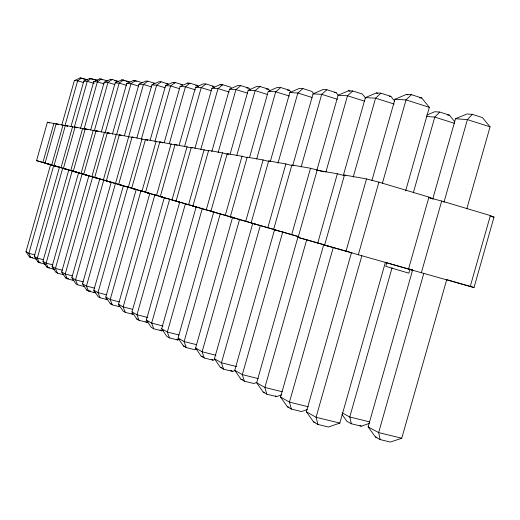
<?xml version="1.0" encoding="UTF-8"?>
<svg xmlns="http://www.w3.org/2000/svg" width="520" height="520" viewBox="0 0 520 520"><rect width="100%" height="100%" fill="white"/><g stroke="black" fill="none" stroke-linecap="round" stroke-linejoin="round"><path stroke-width="0.78" d="M68.829 169.891L36.556 160.648L47.418 122.2L56.206 123.948M42.88 162.487L53.944 123.344M76.862 127.751L65.409 125.346L54.002 165.718L57.889 166.803L45.065 163.118L56.199 123.734L67.698 126.184M35.568 258.589L36.881 259.344L29.504 256.997L26 251.686L50.726 164.203M61.763 125.145L74.347 80.62L80.112 77.942L87.62 79.833L80.112 77.942M51.708 165.048L63.044 124.937M53.82 165.113L28.886 253.325L30.797 257.745M65.072 125.301L77.649 80.802L81.594 78.013M44.07 263.458L45.448 264.251L39.227 262.62L37.869 261.833L34.268 256.386L59.586 166.816M71.032 126.321L83.805 81.146L89.72 78.403L97.442 80.34L89.72 78.403M79.027 172.848L60.983 167.745L72.611 126.607M62.608 168.552L37.297 258.108L39.227 262.62M74.275 127.283L87.263 81.335L91.28 78.475M100.204 178.997L63.395 168.447L75.094 127.043L85.592 129.155M53.008 268.574L54.45 269.406L48.087 267.735L46.657 266.916L42.952 261.32L68.783 169.949M80.483 128.557L93.73 81.692L99.814 78.884L107.751 80.873L106.093 80.782M70.74 170.58L82.674 128.369M72.195 170.95L46.137 263.133L48.087 267.735M83.895 129.552L97.37 81.9L101.452 78.962M109.116 133.432L96.038 130.709L83.701 174.343L87.763 175.481L73.281 171.314L85.293 128.83L97.038 131.235M62.907 274.242L63.921 274.827L57.402 273.124L55.9 272.252L52.084 266.513L78.787 172.049M90.701 129.896L104.169 82.277L110.422 79.391L112.145 79.475L118.599 81.432M81.023 173.563L93.275 130.227M82.375 173.108L55.432 268.411L57.402 273.124M94.302 130.923L107.991 82.485L112.145 79.475M72.82 279.916L73.886 280.534L67.204 278.792L65.63 277.882L61.691 271.973L88.862 175.864M101.237 132.106L115.154 82.882L121.596 79.924L123.409 80.015L130.019 82.023M111.273 182.208L91.871 176.716L104.462 132.184M92.755 176.592L65.221 273.975L67.204 278.792M105.092 132.964L119.184 83.109L123.409 80.015M123.767 185.828L94.698 177.541L107.374 132.691L120.608 135.408M84.396 286.546L77.552 284.772L75.881 283.803L71.825 277.726L99.827 178.678M112.398 134.219L126.737 83.525L133.374 80.49L135.285 80.581L142.058 82.641M103.331 180.05L116.278 134.251M103.818 179.849L75.543 279.844L77.552 284.772M116.63 134.537L130.988 83.759L135.285 80.581M136.649 189.566L106.32 180.915L119.366 134.791L133.263 137.638M93.704 291.876L95.492 292.903L88.472 291.083L86.71 290.062L82.517 283.803L111.176 182.448M124.41 135.662L138.957 84.201L145.808 81.081L147.829 81.178L154.772 83.298L153.406 83.226M115.395 183.683L86.45 286.039L88.472 291.083M115.46 183.573L143.455 84.455L147.829 81.178M149.832 193.394L118.632 184.496L132.054 137.013L147.453 140.205M105.963 298.896L107.224 299.618L100.016 297.758L98.156 296.68L93.821 290.231L123.403 185.627M136.87 138.008L151.886 84.923L158.951 81.712L161.09 81.816L168.214 83.993L166.049 83.883M127.978 186.55L97.981 292.597L100.016 297.758M141.427 138.99L156.644 85.183L161.09 81.816M128.323 187.311L142.051 138.762M164.613 197.678L131.684 188.286L145.516 139.373L159.763 142.194M118.32 305.968L119.652 306.735L112.255 304.831L110.279 303.687L105.794 297.037L136.234 189.41M150.131 140.276L165.575 85.683L172.874 82.381L175.143 82.485L182.455 84.728L180.921 84.65M141.07 190.411L110.208 299.539L112.255 304.831M154.96 141.303L170.619 85.963L175.143 82.485M141.973 191.275L156.13 141.226M178.763 201.799L145.548 192.316L159.816 141.876L174.883 144.852M131.774 313.677L132.841 314.281L125.236 312.332L123.136 311.123L118.489 304.252L149.838 193.414M164.19 142.681L180.089 86.483L187.642 83.083L190.053 83.2L197.561 85.508L198.53 86.801M154.973 194.506L123.175 306.911L125.236 312.332M169.325 143.767L185.445 86.781L190.053 83.2M156.501 195.494L171.113 143.852M195.169 206.557L160.31 196.606L175.039 144.541L191.776 147.894M148.272 321.757L146.855 322.309L139.035 320.307L136.799 319.02L131.983 311.916L164.411 197.288M179.192 145.048L195.514 87.341L203.339 83.837L205.9 83.96L213.623 86.34L214.539 87.555M169.644 199.251L136.968 314.75L139.035 320.307M184.659 146.185L201.214 87.659L205.9 83.96M171.99 199.999L187.083 146.647M213.759 211.939L176.053 201.175L191.275 147.381L208.618 150.82M163.248 330.291L161.785 330.856L153.732 328.803L151.352 327.431L146.341 320.079L179.692 202.215M194.928 148.356L211.939 88.251L220.051 84.637L222.781 84.767L230.731 87.224L231.68 88.478M185.497 203.502L151.658 323.102L153.732 328.803M200.759 149.565L218.017 88.588L222.781 84.767M188.533 204.802L204.145 149.63M232.486 217.373L192.881 206.069L208.631 150.417L222.411 152.828L227.851 154.271M179.803 339.176L177.71 339.976L169.416 337.87L166.875 336.401L161.662 328.789L196.112 207.058M211.79 151.651L229.457 89.226L237.881 85.488L240.799 85.631L248.983 88.166L250.341 89.947M202.417 208.072L167.343 332.014L169.416 337.87M218.082 152.724L235.95 89.583L240.799 85.631M206.245 209.95L222.411 152.828M252.122 223.073L210.906 211.302L227.221 153.673L242.014 156.26L247.254 157.644M196.917 348.907L194.747 349.726L186.192 347.568L183.469 345.995L178.042 338.098L213.779 211.842M230.1 154.167L248.19 90.266L256.945 86.398L260.072 86.548L268.502 89.174L269.919 91.02M220.181 214.143L184.119 341.549L186.192 347.568M236.775 155.526L255.138 90.649L260.072 86.548M225.258 215.475L242.014 156.26M274.508 229.561L230.269 216.931L247.182 157.17L263.107 159.952L268.587 161.395M215.267 359.34L213.005 360.185L204.178 357.962L201.26 356.272L195.592 348.069L232.7 216.989M249.483 157.697L268.255 91.377L277.381 87.38L280.728 87.535L289.425 90.252L290.908 92.163M239.694 219.05L202.118 351.78L204.178 357.962M256.711 158.931L275.717 91.787L280.728 87.535M245.713 221.416L263.107 159.952M298.584 236.542L251.114 222.983L268.678 160.927L285.87 163.937L291.961 165.535M235.534 370.351L232.629 371.416L223.503 369.135L220.363 367.322L214.448 358.781L252.681 223.724M270.368 161.272L289.815 92.573L299.332 88.426L302.939 88.602L311.916 91.416L313.827 93.86M260.319 225.556L221.468 362.772L223.503 369.135M277.979 163.183L297.843 93.015L302.939 88.602M267.781 227.832L285.87 163.937M299.078 236.873L273.624 229.528L291.896 164.996L310.512 168.253L324.012 171.867M256.808 382.421L253.773 383.519L244.335 381.173L240.948 379.216L234.748 370.325L274.553 229.749M292.689 165.711L313.034 93.86L322.978 89.557L326.872 89.745L336.154 92.671L338.156 95.206M282.789 231.751L242.327 374.628L244.335 381.173M301.139 166.953L321.698 94.341L326.872 89.745M291.668 234.767L310.512 168.253M281.781 394.765L276.627 396.604L266.851 394.193L263.185 392.074L256.678 382.785L298.064 236.672M316.875 170.261L338.117 95.251L348.53 90.779L352.742 90.981L362.343 94.023L365.762 98.312M352.04 252.837L298.116 237.412L317.148 170.216L337.363 173.784L344.416 175.624M306.852 239.272L264.882 387.446L266.851 394.193M325.845 172.198L347.497 95.771L352.742 90.981M317.72 243.133L337.363 173.784M307.275 409.539L301.509 411.56L291.382 409.078L287.397 406.77L280.553 397.059L323.635 244.992M343.298 175.584L365.391 97.598L376.311 92.95L380.881 93.177L390.825 96.337L394.674 101.108M409.143 269.146L412.828 270.218L324.61 245.147L344.468 175.032L366.509 178.919L378.904 182.15L428.942 197.093L433.082 198.79L430.047 198.224M333.288 247.416L289.458 402.129L291.382 409.078M353.21 177.093L375.57 98.176L380.881 93.177M345.982 251.381L366.509 178.919M385.457 262.08L339.82 423.098L328.452 427.018L317.941 424.457L313.599 421.947L306.384 411.769L351.546 252.395M371.911 180.525L394.934 99.275L406.413 94.426L411.398 94.673L421.707 97.968L429.325 107.315L405.62 190.951M358.293 254.891L378.904 182.15M361.829 255.866L316.082 417.293L317.941 424.457M382.382 183.346L406.029 99.905L411.398 94.673M386.626 263.218L385.749 266.325L408.87 273.182L409.975 269.295M392.048 267.82L349.765 416.988L351.338 423.761L361.205 426.185L369.154 423.469M413.303 192.849L434.779 117.091L439.699 112.053L449.384 115.135L454.721 121.648M408.538 269.048L428.942 197.093M446.68 279.806L401.752 438.243L390.357 442.059L380.126 439.569L375.427 436.988L368.134 426.907L412.601 270.075M432.731 199.069L455.513 118.703L467.012 113.978L472.342 114.348L482.378 117.559L490.061 126.835L466.824 208.78M421.363 272.747L441.695 201.039L490.36 215.572L494 217.113L474.019 287.547L409.76 269.445M423.793 273.37L378.651 432.588L380.126 439.569M443.937 202.352L467.389 119.62L472.342 114.348M470.243 286.514L490.36 215.572M426.784 115.037L434.804 111.709L439.699 112.053M195.734 85.416L197.561 85.508M212.329 86.275L213.623 86.34M246.766 88.049L248.242 88.127M266.13 89.05L268.502 89.174M287.391 90.148L289.425 90.252M334.575 92.586L336.154 92.671M389.285 96.259L390.825 96.337M419.549 97.858L421.707 97.968M74.347 80.62L77.649 80.802L83.688 82.621M83.805 81.146L87.263 81.335L94.211 83.427M93.73 81.692L97.37 81.9L104.104 83.928M104.169 82.277L107.991 82.485L114.888 84.572M115.154 82.882L119.184 83.109L126.64 85.365M126.737 83.525L130.988 83.759L138.626 86.08M138.957 84.201L143.455 84.455L151.658 86.951M151.886 84.923L156.644 85.183L165.061 87.75M165.575 85.683L170.619 85.963L179.614 88.712M180.089 86.483L185.445 86.781L195.462 89.849M195.514 87.341L201.214 87.659L211.068 90.681M211.939 88.251L218.017 88.588L229.222 92.04M229.457 89.226L235.95 89.583L247.494 93.151M248.19 90.266L255.138 90.649L267.319 94.426M268.255 91.377L275.717 91.787L289.315 96.018M289.815 92.573L297.843 93.015L312.111 97.474M313.034 93.86L321.698 94.341L337.422 99.268M338.117 95.251L347.497 95.771L364.54 101.14M365.391 97.598L375.57 98.176L394.16 104.059M394.934 99.275L406.029 99.905L429.325 107.315M447.265 114.978L449.384 115.135M426.205 116.428L434.779 117.091L454.396 123.299M455.513 118.703L467.389 119.62L490.061 126.835M490.815 216.489L494 217.113M339.82 423.098L316.082 417.293L306.384 411.769M401.752 438.243L378.651 432.588L368.134 426.907M313.599 421.947L315.094 422.312M375.427 436.988L376.994 437.372M308.38 406.796L289.458 402.129L280.553 397.059M369.74 421.915L349.765 416.988L342.173 412.887M287.397 406.77L288.951 407.154M240.948 379.216L242.515 379.606M282.211 391.749L264.882 387.446L256.678 382.785M263.185 392.074L264.68 392.444M220.363 367.322L221.878 367.699M258.297 378.619L242.327 374.628L234.748 370.325M201.26 356.272L202.722 356.642M236.717 366.606L221.468 362.772L214.448 358.781M196.482 344.682L184.119 341.549L178.042 338.098M183.469 345.995L185.016 346.385M215.917 355.264L202.118 351.78L195.592 348.069M136.799 319.02L138.359 319.417M163.013 326.007L151.658 323.102L146.341 320.079M179.042 334.997L167.343 332.014L161.662 328.789M110.279 303.687L111.755 304.064M132.535 309.322L123.175 306.911L118.489 304.252M147.713 317.512L136.968 314.75L131.983 311.916M106.496 294.801L97.981 292.597L93.821 290.231M86.71 290.062L90.597 291.07M119.314 301.892L110.208 299.539L105.794 297.037M430.014 197.99L441.695 201.039M72.755 275.945L65.221 273.975L61.691 271.973M83.265 281.853L75.543 279.844L71.825 277.726M65.63 277.882L68.588 278.649M94.744 288.197L86.45 286.039L82.517 283.803M43.537 259.747L37.297 258.108L34.268 256.386M29.504 256.997L32.532 257.797M52.936 264.914L46.137 263.133L42.952 261.32M37.869 261.833L40.196 262.444M62.393 270.238L55.432 268.411L52.084 266.513M46.657 266.916L49.478 267.651M34.983 254.93L28.886 253.325L26 251.686M298.116 237.412L323.115 244.433M324.61 245.147L329.394 246.461M251.114 222.983L255.821 224.289M273.624 229.528L278.369 230.841M131.684 188.286L136 189.488M145.548 192.316L149.929 193.537M160.31 196.606L164.749 197.841M176.053 201.175L180.55 202.43M192.881 206.069L197.438 207.337M210.906 211.302L215.52 212.589M230.269 216.931L234.93 218.225M36.556 160.648L51.07 164.736M45.065 163.118L48.893 164.19M63.395 168.447L67.34 169.546M73.281 171.314L77.285 172.439M94.698 177.541L98.826 178.692M106.32 180.915L110.513 182.091M118.632 184.496L122.883 185.679M409.5 269.12L412.588 269.99M446.225 279.494L449.189 280.339M449.956 280.56L474.019 287.547M54.002 165.718L60.983 167.745M83.701 174.343L91.871 176.716M385.885 262.502L408.987 269.224M99.814 78.884L102.603 79.729M133.374 80.49L136.37 81.4M121.596 79.924L124.52 80.814M125.983 81.257L128.18 81.926M110.422 79.391L111.852 79.827M114.712 80.691L116.851 81.341M187.642 83.083L189.137 83.544M173.602 82.602L175.058 83.05M220.051 84.637L221.488 85.078M348.53 90.779L349.999 91.247M376.311 92.95L377.832 93.438M406.413 94.426L407.882 94.894M47.418 122.2L49.66 122.922M56.199 123.734L58.468 124.475M65.409 125.346L67.711 126.1M75.094 127.043L77.044 127.686M85.293 128.83L87.926 129.701M96.038 130.709L98.04 131.378M107.374 132.691L109.408 133.374M119.366 134.791L121.427 135.486M132.054 137.013L133.452 137.488M145.516 139.373L147.641 140.095M159.816 141.876L162.689 142.863M175.039 144.541L177.222 145.294M191.275 147.381L192.744 147.894M227.221 153.673L228.722 154.213M268.678 160.927L269.997 161.415M292.558 165.243L293.878 165.737M317.148 170.216L318.474 170.722M344.468 175.032L345.8 175.552M359.957 425.503L361.205 426.185M351.338 423.761L347.022 421.395L341.946 414.336M145.724 321.659L146.855 322.309M159.972 329.817L161.785 330.856M176.423 339.235L177.71 339.976M211.822 359.502L213.005 360.185M230.718 370.325L232.629 371.416M275.386 395.896L276.627 396.604"/></g></svg>
